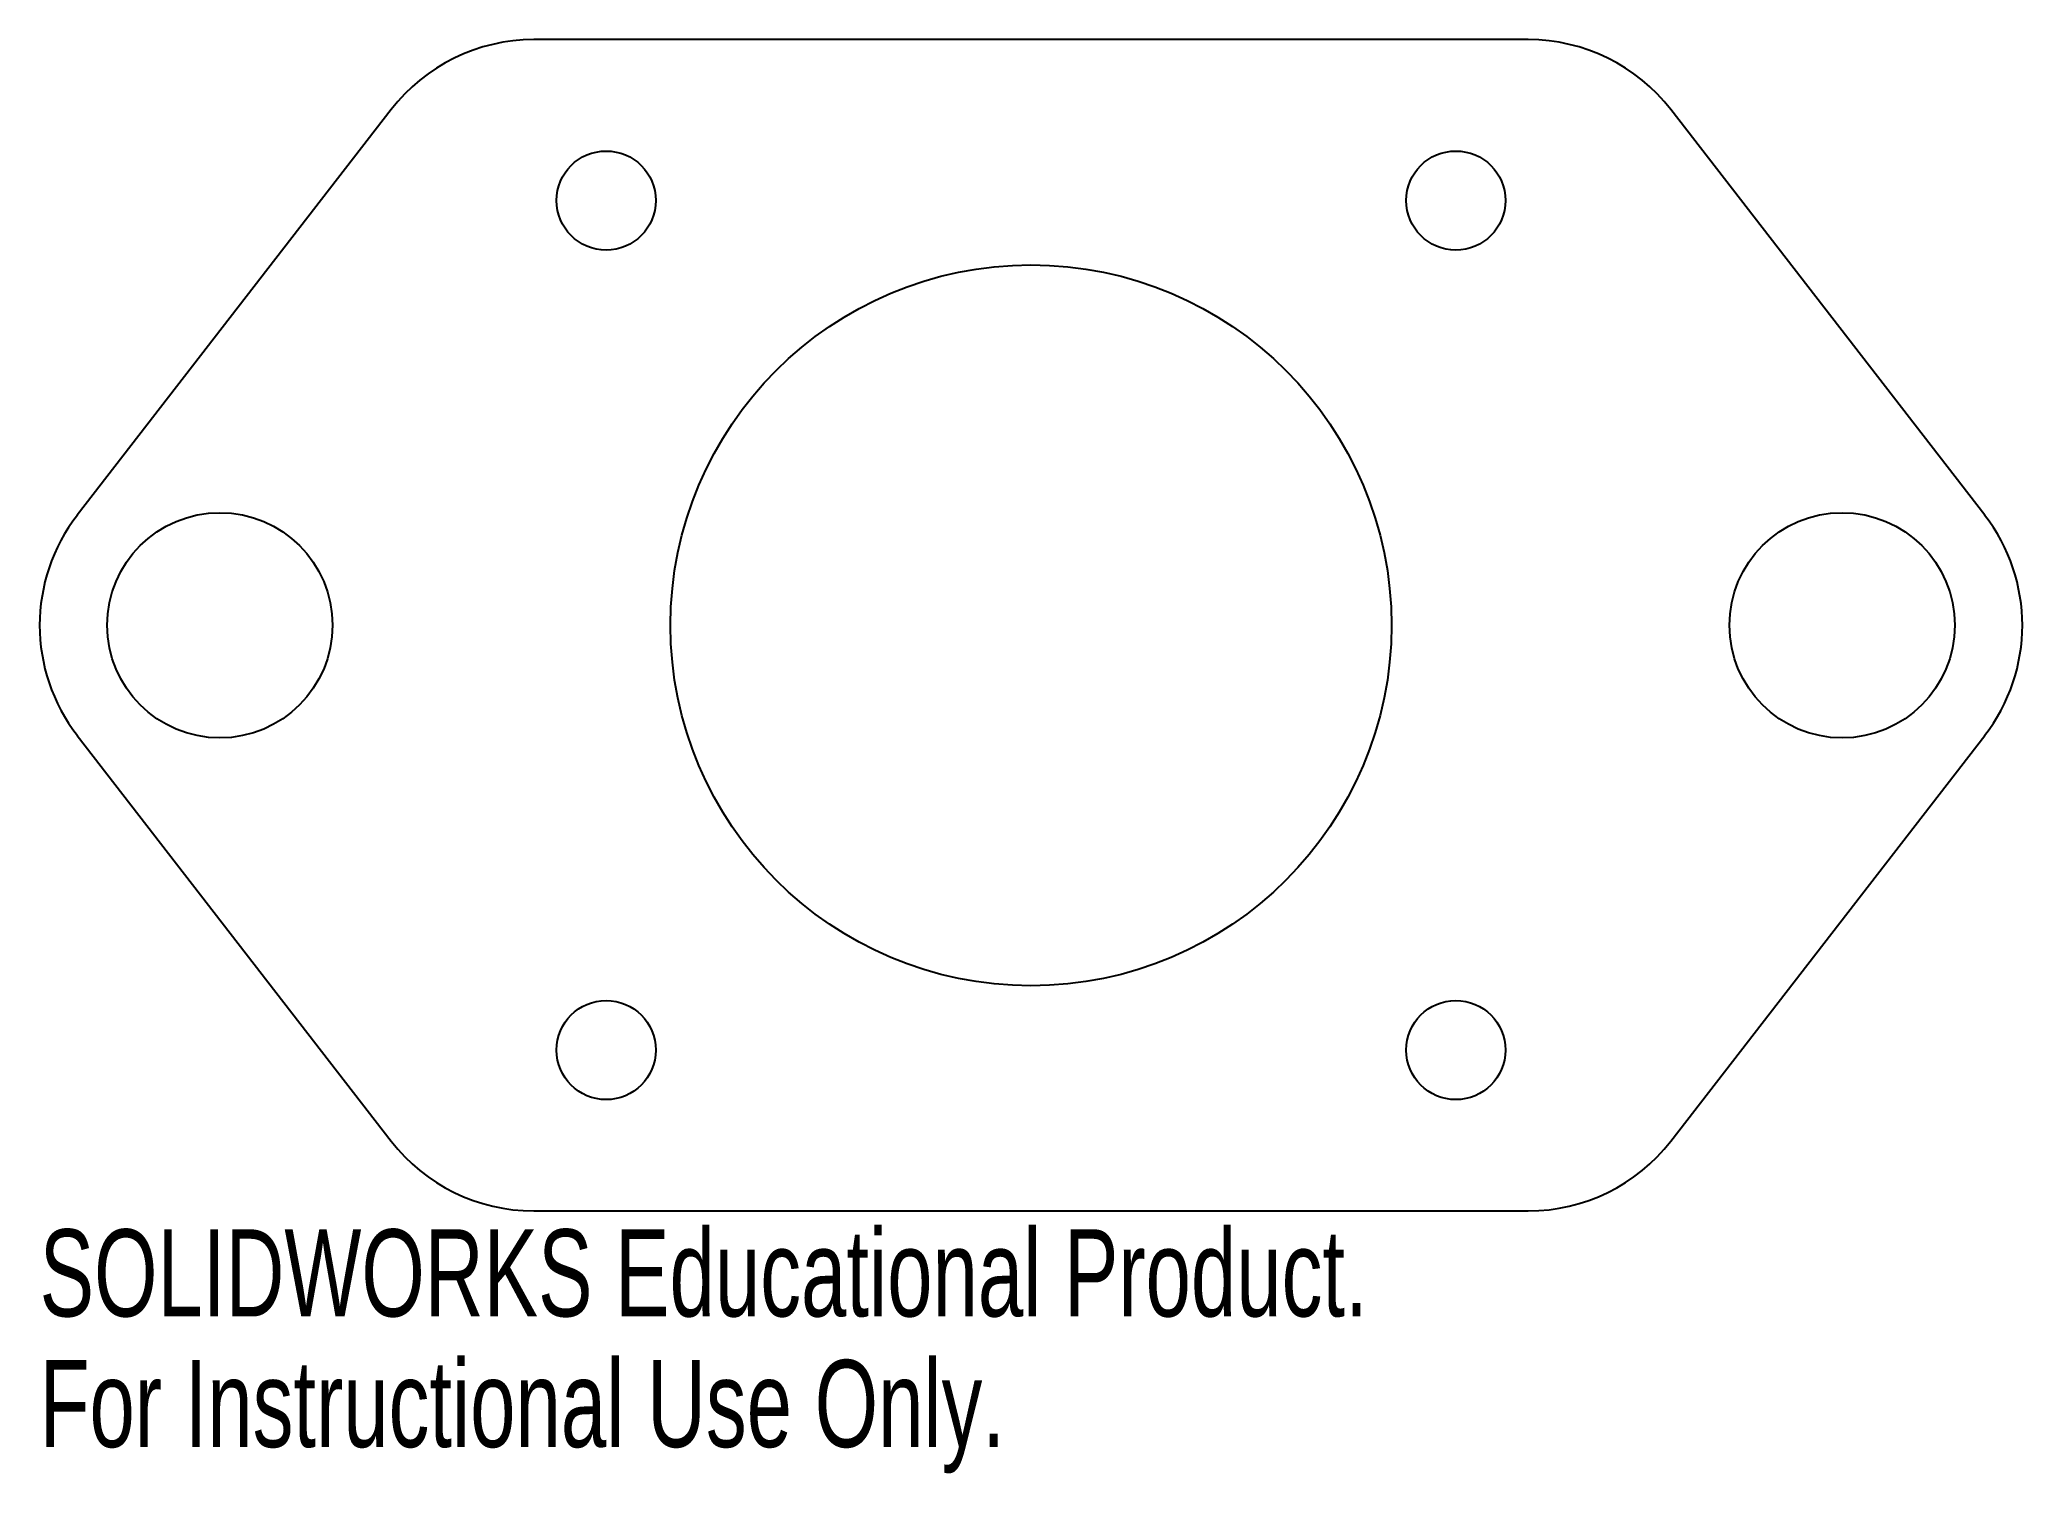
# Model space of a CAD drawing. Header units: millimetres. Extents: x -55 to 55, y -47 to 33.
import ezdxf

# ---------------------------------------------------------------- set-up
doc = ezdxf.new("R2010")
doc.units = ezdxf.units.MM
doc.styles.add('SLDTEXTSTYLE0', font='TXT', dxfattribs={"width": 0.7})

msp = doc.modelspace()

# ---------------------------------------------------------------- linework, layer by layer
at = {"color": 7, "linetype": 'Continuous', "lineweight": 25}
for p, q in [((27.59, 32.5), (-27.59, 32.5)), ((-35.5, 28.62), (-52.91, 6.12)), ((52.91, 6.12), (35.5, 28.62)), ((-52.91, -6.12), (-35.5, -28.62)), ((35.5, -28.62), (52.91, -6.12)), ((-27.59, -32.5), (27.59, -32.5))]:
    msp.add_line(p, q, dxfattribs=at)
for centre, radius in [((-23.57, 23.57), 2.75), ((23.57, 23.57), 2.75), ((0, 0), 20), ((-45, 0), 6.25), ((45, 0), 6.25), ((-23.57, -23.57), 2.75), ((23.57, -23.57), 2.75)]:
    msp.add_circle(centre, radius, dxfattribs=at)
for centre, start, end in [((-27.59, 22.5), 90, 142.2731), ((27.59, 22.5), 37.7269, 90), ((-45, 0), 142.2731, 217.7269), ((45, 0), 322.2731, 37.7269), ((-27.59, -22.5), 217.7269, 270), ((27.59, -22.5), 270, 322.2731)]:
    msp.add_arc(centre, 10, start, end, dxfattribs=at)

# ---------------------------------------------------------------- texts
at = {"color": 7, "linetype": 'Continuous', "char_height": 4.8336, "attachment_point": 1, "style": 'SLDTEXTSTYLE0'}
for s, insert in [('SOLIDWORKS Educational Product.', (-55, -33.52)), ('For Instructional Use Only.', (-55, -40.77))]:
    msp.add_mtext(s, dxfattribs=dict(at, insert=insert))

doc.saveas('drawing.dxf')
